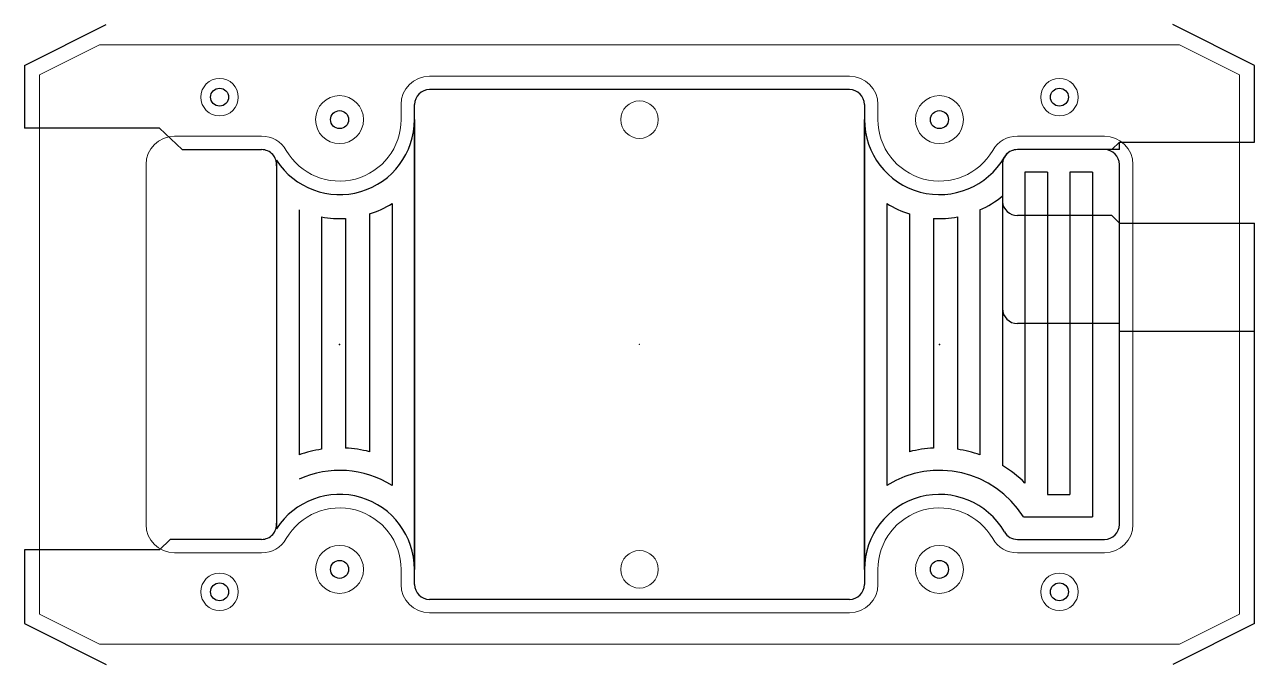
# Model space of a CAD drawing. Header units: millimetres. Extents: x -81 to 1, y -41.3 to 1.3.
import ezdxf

# ---------------------------------------------------------------- set-up
doc = ezdxf.new("R2010")
doc.units = ezdxf.units.MM
doc.layers.get('0').update_dxf_attribs({"lineweight": 13, "true_color": 0x000000})
for name, color, linetype, lineweight, true_color in [('cut', 174, 'Continuous', 25, 0x000080), ('cut 1in', 5, 'Continuous', 25, 0x0000ff), ('cut 2in', 174, 'Continuous', 25, 0x000080), ('cut pwr2out', 174, 'Continuous', 25, 0x000080), ('cut_2mm', 214, 'Continuous', 25, 0x800080)]:
    doc.layers.add(name, color=color, linetype=linetype, lineweight=lineweight, true_color=true_color)

msp = doc.modelspace()

# ---------------------------------------------------------------- linework, layer by layer
for p, q in [((-80, -2), (-76, 0)), ((-4, 0), (-76, 0)), ((0, -2), (-4, 0)), ((-80, -2), (-80, -38)), ((0, -2), (0, -38)), ((-80, -38), (-76, -40)), ((0, -38), (-4, -40)), ((-76, -40), (-4, -40))]:
    msp.add_line(p, q)
at = {"linetype": 'Continuous'}
for p, q in [((-26, -2.1), (-54, -2.1)), ((-55.9, -4), (-55.9, -5)), ((-24.1, -4), (-24.1, -5)), ((-71, -6.1), (-65.196, -6.1)), ((-9, -6.1), (-14.804, -6.1)), ((-72.9, -32), (-72.9, -8)), ((-7.1, -32), (-7.1, -8)), ((-71, -33.9), (-65.196, -33.9)), ((-9, -33.9), (-14.804, -33.9)), ((-55.9, -36), (-55.9, -35)), ((-24.1, -36), (-24.1, -35)), ((-26, -37.9), (-54, -37.9))]:
    msp.add_line(p, q, dxfattribs=at)
for centre, radius in [((-68, -3.5), 1.25), ((-12, -3.5), 1.25), ((-60, -5), 1.6), ((-40, -5), 1.25), ((-20, -5), 1.6), ((-60, -35), 1.6), ((-20, -35), 1.6), ((-40, -35), 1.25), ((-68, -36.5), 1.25), ((-12, -36.5), 1.25)]:
    msp.add_circle(centre, radius)
for centre, radius, start, end in [((-54, -4), 1.9, 90, 180), ((-26, -4), 1.9, 0, 90), ((-60, -5), 4.1, -150, 0), ((-20, -5), 4.1, -180, -30), ((-71, -8), 1.9, 90, 180), ((-65.196, -8), 1.9, 29.99928, 89.99855), ((-14.804, -8), 1.9, 89.99843, 150.00182), ((-9, -8), 1.9, 0, 90), ((-60, -35), 4.1, 0, 150), ((-20, -35), 4.1, 30, 180), ((-71, -32), 1.9, -180, -90), ((-9, -32), 1.9, -90, 0), ((-65.196, -32), 1.9, -90.00157, -29.99818), ((-14.804, -32), 1.9, -149.9955, -90.00145), ((-54, -36), 1.9, -180, -90), ((-26, -36), 1.9, -90, 0)]:
    msp.add_arc(centre, radius, start, end)
msp.add_point((-40, -20))
at = {"layer": 'cut'}
for p, q in [((-26, -3), (-54, -3)), ((-55, -36), (-55, -4)), ((-25, -4), (-25, -36)), ((-26, -37), (-54, -37))]:
    msp.add_line(p, q, dxfattribs=at)
for centre in [(-68, -3.5), (-12, -3.5), (-60, -5), (-20, -5), (-60, -35), (-20, -35), (-68, -36.5), (-12, -36.5)]:
    msp.add_circle(centre, 0.6, dxfattribs=at)
for centre, start, end in [((-54, -4), 90, 180), ((-26, -4), 0, 90), ((-54, -36), 180, 270), ((-26, -36), 270, 0)]:
    msp.add_arc(centre, 1, start, end, dxfattribs=at)
for p in [(-60, -20), (-20, -20)]:
    msp.add_point(p, dxfattribs=at)
at = {"layer": 'cut 1in'}
for p, q in [((1, -1.382), (-4.447, 1.342)), ((1, -6.5), (1, -1.382)), ((-8.5, -7), (-8, -6.5)), ((-8, -6.5), (1, -6.5)), ((-8.5, -7), (-14.804, -7)), ((-15.8, -8.088), (-15.8, -10.488)), ((-8.5, -11.4), (-14.804, -11.4)), ((-8.5, -11.4), (-8, -11.9)), ((-8, -11.9), (1, -11.9)), ((1, -38.618), (1, -11.9)), ((1, -38.618), (-4.447, -41.342))]:
    msp.add_line(p, q, dxfattribs=at)
for centre, start, end in [((-14.804, -8), 90, 185.02772), ((-14.804, -10.4), 185.02772, 270)]:
    msp.add_arc(centre, 1, start, end, dxfattribs=at)
at = {"layer": 'cut 2in'}
for p, q in [((1, -1.382), (-4.447, 1.342)), ((1, -6.5), (1, -1.382)), ((-8, -6.5), (1, -6.5)), ((-8, -7), (-8, -6.5)), ((-8, -7), (-14.804, -7)), ((-15.8, -8.088), (-15.8, -17.6)), ((-8, -18.6), (-14.8, -18.6)), ((-8, -19.1), (-8, -18.6)), ((-8, -19.1), (1, -19.1)), ((1, -38.618), (1, -19.1)), ((1, -38.618), (-4.447, -41.342))]:
    msp.add_line(p, q, dxfattribs=at)
for centre, start, end in [((-14.804, -8), 90, 185.02772), ((-14.8, -17.6), 180, 270)]:
    msp.add_arc(centre, 1, start, end, dxfattribs=at)
at = {"layer": 'cut pwr2out'}
for p, q in [((-81, -1.382), (-75.553, 1.342)), ((-81, -1.382), (-81, -5.57)), ((-72, -5.57), (-81, -5.57)), ((-70.5, -7), (-72, -5.57)), ((-70.5, -7), (-65.196, -7)), ((-64.2, -8.088), (-64.2, -31.912)), ((-71.3, -33), (-72, -33.7)), ((-65.196, -33), (-71.3, -33)), ((-81, -33.7), (-81, -38.618)), ((-72, -33.7), (-81, -33.7)), ((-81, -38.618), (-75.553, -41.342))]:
    msp.add_line(p, q, dxfattribs=at)
for centre, start, end in [((-65.196, -8), 354.97228, 90), ((-65.196, -32), 270, 5.02772)]:
    msp.add_arc(centre, 1, start, end, dxfattribs=at)
at = {"layer": 'cut_2mm'}
for p, q in [((-55, -5), (-55, -35)), ((-25, -35), (-25, -5)), ((-9, -7), (-14.804, -7)), ((-64.2, -7.713), (-64.2, -32.287)), ((-8, -32), (-8, -8)), ((-14.3, -8.5), (-14.3, -29.245)), ((-12.8, -8.5), (-14.3, -8.5)), ((-12.8, -8.5), (-12.8, -30)), ((-11.3, -8.5), (-11.3, -30)), ((-9.8, -8.5), (-11.3, -8.5)), ((-9.8, -8.5), (-9.8, -31.5)), ((-56.5, -10.596), (-56.5, -29.404)), ((-23.5, -10.596), (-23.5, -29.404)), ((-15.8, -10.091), (-15.8, -28.074)), ((-62.7, -11.022), (-62.7, -27.363)), ((-58, -11.29), (-58, -27.151)), ((-22, -11.29), (-22, -27.151)), ((-17.3, -11.022), (-17.3, -27.363)), ((-61.2, -11.49), (-61.2, -26.989)), ((-59.6, -11.588), (-59.6, -26.91)), ((-20.4, -11.588), (-20.4, -26.91)), ((-18.8, -11.49), (-18.8, -26.989)), ((-12.8, -30), (-11.3, -30)), ((-14.404, -31.5), (-9.8, -31.5)), ((-14.804, -33), (-9, -33))]:
    msp.add_line(p, q, dxfattribs=at)
for centre, radius, start, end in [((-60, -5), 5, 212.85988, 0), ((-20, -5), 5, 180, 330), ((-14.804, -8), 1, 90, 150), ((-9, -8), 1, 0, 90), ((-60, -5), 6.6, 287.6397, 302.02593), ((-20, -5), 6.6, 237.97407, 252.3603), ((-20, -5), 6.6, 294.14774, 309.5212), ((-60, -5), 6.6, 259.52432, 273.4746), ((-20, -5), 6.6, 266.5254, 280.47568), ((-60, -35), 8.1, 98.51962, 109.47122), ((-60, -35), 8.1, 75.70505, 87.16943), ((-20, -35), 8.1, 92.83057, 104.29495), ((-20, -35), 8.1, 70.52878, 81.48038), ((-60, -35), 6.6, 57.97407, 114.14774), ((-20, -35), 6.6, 32.02593, 122.02593), ((-20, -35), 8.1, 45.27509, 58.76707), ((-60, -35), 5, 0, 147.14012), ((-20, -35), 5, 30, 180), ((-14.804, -32), 1, 210, 270), ((-9, -32), 1, 270, 0)]:
    msp.add_arc(centre, radius, start, end, dxfattribs=at)

doc.saveas('drawing.dxf')
